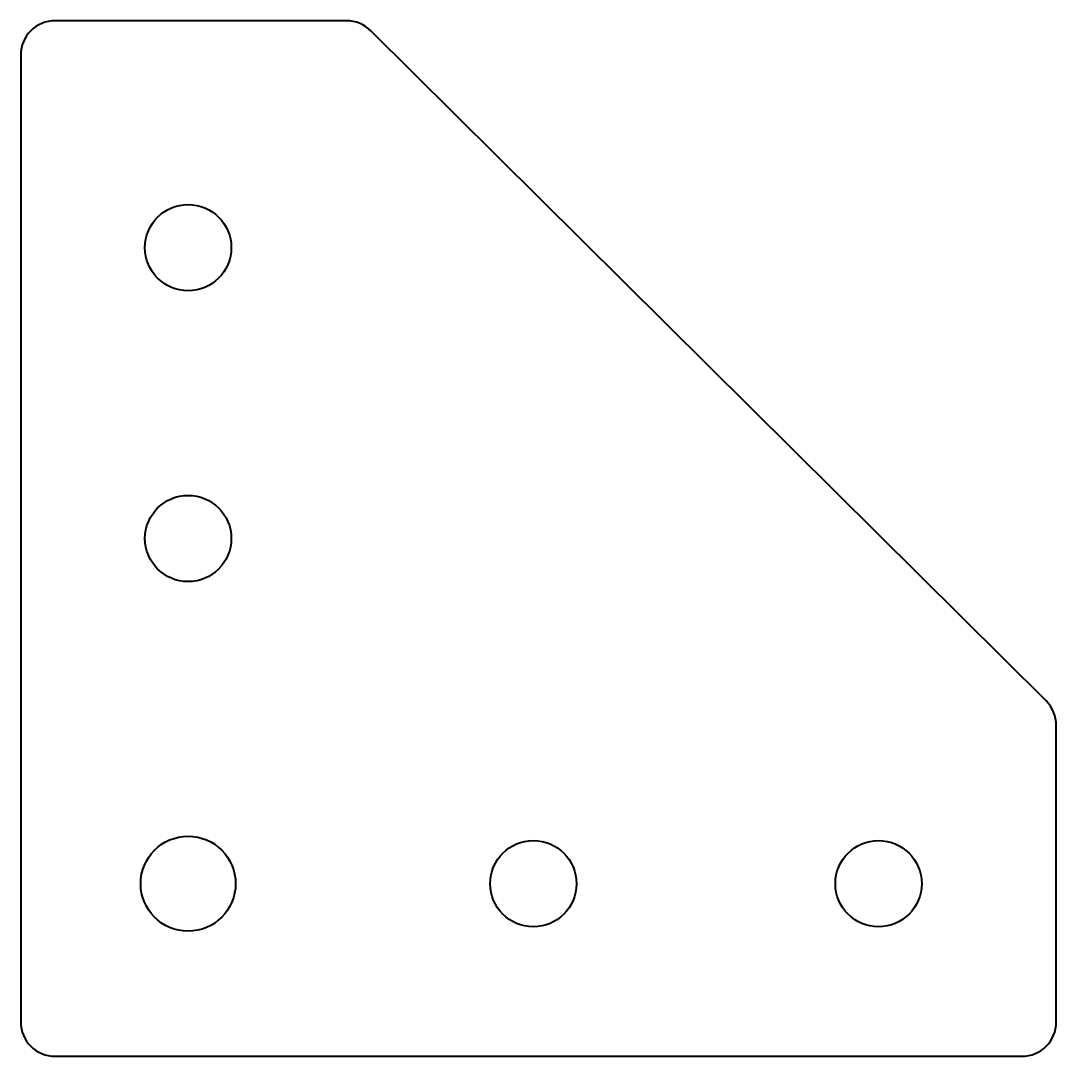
# Model space of a CAD drawing. Header units: inches. Extents: x -269.2 to -209.2, y -166 to -106.
import ezdxf

# ---------------------------------------------------------------- set-up
doc = ezdxf.new("R2010")
doc.units = ezdxf.units.IN
doc.header["$MEASUREMENT"] = 0
doc.layers.add('Visible', color=7, linetype='Continuous', lineweight=40)

msp = doc.modelspace()

# ---------------------------------------------------------------- linework, layer by layer
at = {"layer": 'Visible'}
for p, q in [((-250.369, -106.042), (-267.245, -106.042)), ((-209.836, -145.456), (-248.961, -106.623)), ((-269.245, -108.042), (-269.245, -164.042)), ((-209.245, -164.042), (-209.245, -146.875)), ((-267.245, -166.042), (-211.245, -166.042))]:
    msp.add_line(p, q, dxfattribs=at)
for centre, radius in [((-259.545, -119.189), 2.5), ((-259.545, -136.042), 2.5), ((-259.545, -156.042), 2.75), ((-239.545, -156.042), 2.5), ((-219.545, -156.042), 2.5)]:
    msp.add_circle(centre, radius, dxfattribs=at)
for centre, start, end in [((-267.245, -108.042), 90, 180), ((-250.369, -108.042), 45.21406, 90), ((-211.245, -146.875), 0, 45.21406), ((-267.245, -164.042), 180, 270), ((-211.245, -164.042), 270, 0)]:
    msp.add_arc(centre, 2, start, end, dxfattribs=at)

doc.saveas('drawing.dxf')
